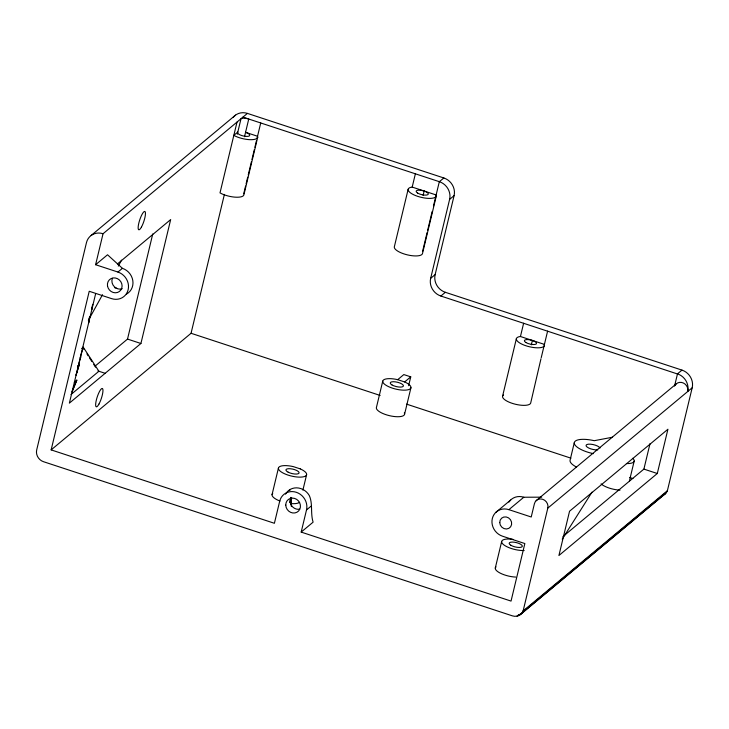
<?xml version="1.0" encoding="UTF-8"?>
<svg xmlns="http://www.w3.org/2000/svg" width="729" height="729" viewBox="0 0 729 729"><rect width="100%" height="100%" fill="white"/><g stroke="black" fill="none" stroke-linecap="round" stroke-linejoin="round"><path stroke-width="1.09" d="M541.674 497.169L523.805 497.233L508.897 509.653A14.48 13.259 50.2 0 0 492.321 518.529A14.48 13.259 50.2 0 0 502.527 536.207L524.853 543.552L511.038 601.088L301.186 532.097L313.115 522.155C310.308 513.426 313.014 503.876 309.306 495.556A14.48 13.259 50.2 0 0 290.361 489.332L287.572 491.382L285.467 494.144M290.953 503.274L291.6 497.743M88.601 323.038L89.539 316.814M88.82 322.154L89.594 316.969M91.845 309.543L92.629 304.348M92.054 308.649L92.683 304.503M289.677 502.618L290.926 497.369M95.59 293.924L69.373 403.128L140.916 343.496L170.668 219.575L117.451 263.934M301.186 532.097L306.499 509.963A14.48 13.259 50.2 0 0 296.293 492.285A14.48 13.259 50.2 0 0 279.708 501.16L274.396 523.285L51.148 449.893L89.23 291.272L111.555 298.617A14.48 13.259 50.2 0 0 128.14 289.741A14.48 13.259 50.2 0 0 117.934 272.054L95.608 264.718L103.044 233.736L247.423 113.396L443.879 177.985A14.48 13.259 50.2 0 1 454.085 195.664L435.131 274.623L430.657 278.35A14.48 13.259 50.2 0 0 440.863 296.029L679.2 374.542A14.48 13.259 50.2 0 1 687.684 391.537A7.235 6.625 50.2 0 0 683.438 383.035A7.235 6.625 50.2 0 0 674.926 385.486M80.573 357.602L80.782 356.718L77.994 366.942M83.07 348.116L83.279 347.232L98.898 371.252L70.977 394.526M77.538 366.122L79.215 364.728L75.998 375.326M71.998 392.093L76.818 380.137L74.312 382.215M95.244 365.994L127.52 339.085L152.753 233.973M237.016 122.071L220.012 192.884L222.026 193.923A14.48 4.811 13.5 0 0 243.914 194.752L257.72 137.216L257.537 136.25L245.564 132.313A6.269 2.087 13.5 0 1 249.436 135.831A6.269 2.087 13.5 0 1 241.691 135.539A6.269 2.087 13.5 0 1 237.827 132.013L233.827 135.348L235.841 136.387A14.48 4.811 13.5 0 0 257.72 137.216M237.289 134.227L241.007 118.736A6.269 2.087 13.5 0 1 248.753 119.037L244.507 136.733M51.148 449.893L191.053 333.281L224.404 194.388M243.723 193.777L245.582 186.032M246.11 183.826L247.705 177.183M248.243 174.969L251.423 161.692M251.961 159.478L254.348 149.527M254.877 147.313L256.471 140.67M257.009 138.455L260.727 122.964M272.045 494.654L278.423 468.1M302.899 490.134L306.617 474.652M408.131 189.349L394.316 246.885A14.48 4.811 13.5 0 0 407.557 254.913A14.48 4.811 13.5 0 0 422.51 253.464L436.316 195.928L436.133 194.962L412.195 187.089L410.445 187.426A14.48 4.811 13.5 0 0 417.753 196.365A14.48 4.811 13.5 0 0 436.316 195.928M412.195 187.089L415.375 173.812M423.102 195.454L424.16 191.025M382.752 381.121L376.374 407.675A14.48 4.811 13.5 0 0 391.464 416.095A14.48 4.811 13.5 0 0 404.313 412.915M422.583 251.387L427.103 232.578M427.631 230.373L432.151 211.556M433.473 206.025L439.323 181.685L443.879 177.985M430.657 278.35L449.611 199.391L454.085 195.664M408.623 385.705L410.746 376.857L403.811 374.578L397.697 379.672A14.48 4.811 13.5 0 0 383.308 382.944A14.48 4.811 13.5 0 0 405.26 390.152A14.48 4.811 13.5 0 0 404.631 381.95L410.746 376.857M404.568 414.254L410.946 387.7M502.609 396.066L516.414 338.529M520.442 336.516L544.417 344.398L544.481 345.592A14.48 4.811 13.5 0 1 525.281 345.546A14.48 4.811 13.5 0 1 519.094 336.716L520.442 336.516L523.632 323.239M531.323 344.872L532.389 340.443M540.964 358.786L530.666 403.128A14.48 4.811 13.5 0 1 513.234 403.656A14.48 4.811 13.5 0 1 503.493 395M541.228 357.675L547.607 331.121M495.292 568.037L501.67 541.483M435.131 274.623A14.48 13.259 50.2 0 0 445.337 292.302L681.97 370.104A14.48 13.259 50.2 0 1 692.186 387.782L547.807 508.122L523.367 609.918C522.392 614.72 516.834 617.527 512.314 615.832L43.503 461.703C38.728 460.181 35.502 454.832 36.696 449.911L86.469 242.611A14.48 13.259 50.2 0 1 103.044 233.736M612.533 437.218L594.235 440.699A19.3 6.415 13.5 0 0 574.306 442.631L570.051 460.336A19.3 6.415 13.5 0 0 576.502 467.07M629.409 481.012L634.184 461.093M562.943 536.58L643.898 469.102L650.013 443.651M657.294 473.504L667.919 429.244L569.549 511.239L558.924 555.498L657.294 473.504L643.898 469.102M663.627 494.973L665.486 493.606L667.39 490.708L692.186 387.782M674.535 386.106L677.505 373.831L681.97 370.104M80.199 357.675L83.279 347.232L81.639 348.599M76.208 374.442L79.215 364.728M72.217 391.209L76.818 380.137M88.346 320.359L102.507 294.698M118.298 266.085L121.57 260.162M562.232 539.187L591.984 492.148M91.171 235.44L235.549 115.1M95.608 264.718L107.537 254.776L122.408 268.327A14.48 13.259 50.2 0 1 132.815 280.592A14.48 13.259 50.2 0 1 126.436 294.115M117.934 272.054L122.408 268.327M74.932 382.406L76.6 381.021M440.863 296.029L445.337 292.302M306.499 509.963L310.973 506.236M495.711 512.478L510.61 500.058M536.107 500.695L675.983 384.101M523.012 611.048L667.39 490.708M517.061 616.114L518.802 614.665M518.191 615.786L520.798 613.618M522.511 612.105L666.889 491.765M519.248 615.312L666.251 492.74M520.233 614.693L665.486 493.606M593.534 453.638L591.957 453.338A19.3 6.415 13.5 0 1 574.306 442.631M397.697 379.672L404.631 381.95M242.948 117.123L439.323 181.685A14.48 13.259 50.2 0 1 449.611 199.391M191.053 333.281L380.146 395.446M406.536 404.121L570.935 458.167M629.738 477.504L632.918 478.552M127.52 339.085L140.916 343.496M98.005 370.961L105.149 373.312M508.897 509.653L531.222 516.998L534.412 503.721A7.235 6.625 50.2 0 1 542.704 499.283A7.235 6.625 50.2 0 1 547.807 508.122M289.313 490.098L290.014 490.335M114.426 287.591L118.426 288.93A7.718 7.071 50.2 0 0 122.18 288.666M117.533 288.629L116.558 288.301A7.718 7.071 50.2 0 1 112.375 278.314M82.641 347.323L83.871 349.218M86.942 353.939L88.173 355.834M89.403 357.72L91.854 361.502M93.704 364.345L95.545 367.179M290.443 499.447L291.39 506.582M299.637 509.152A7.718 7.071 50.2 0 1 291.855 505.99A7.718 7.071 50.2 0 1 291.135 497.697M508.951 502.081A14.48 13.259 50.2 0 1 523.805 497.233M233.08 117.524A14.48 13.259 50.2 0 1 247.423 113.396M620.024 490.107A14.48 4.811 13.5 0 1 601.088 483.883M632.726 458.286A14.48 4.811 13.5 0 1 626.402 463.553M299.555 502.317A14.48 4.811 13.5 0 1 290.789 503.566M280 501.06A14.48 4.811 13.5 0 1 272.737 493.533M524.178 550.513A14.48 4.811 13.5 0 1 502.864 544.044A14.48 4.811 13.5 0 1 512.943 539.342M515.695 577.076A14.48 4.811 13.5 0 1 500.13 573.085A14.48 4.811 13.5 0 1 495.993 566.916M597.78 449.857A7.235 2.406 13.5 0 1 587.082 447.032A7.235 2.406 13.5 0 1 590.508 444.18A7.235 2.406 13.5 0 1 600.013 447.998M300.275 468.893L293.331 466.624A14.48 4.811 13.5 0 0 278.997 469.923A14.48 4.811 13.5 0 0 300.959 477.112A14.48 4.811 13.5 0 0 300.275 468.893M107.491 285.832A7.718 7.071 50.2 0 0 119.346 291.536A7.718 7.071 50.2 0 0 117.405 278.642A7.718 7.071 50.2 0 0 107.491 285.832M499.748 522.584A6.269 5.741 50.2 0 0 508.842 528.352A6.269 5.741 50.2 0 0 508.55 517.872A6.269 5.741 50.2 0 0 499.748 522.584M391.938 384.903A6.752 2.242 13.5 0 0 403.11 386.461A6.752 2.242 13.5 0 0 395.501 381.868A6.752 2.242 13.5 0 0 391.938 384.903M141.453 227.038A9.65 2.187 -71.8 0 0 145.135 211.711A9.65 2.187 -71.8 0 0 138.82 223.101A9.65 2.187 -71.8 0 0 141.453 227.038M98.953 404.076A9.65 2.187 -71.8 0 0 102.634 388.739A9.65 2.187 -71.8 0 0 96.319 400.139A9.65 2.187 -71.8 0 0 98.953 404.076M288.155 472.173A6.752 2.242 13.5 0 0 298.981 473.203A6.752 2.242 13.5 0 0 290.424 468.747A6.752 2.242 13.5 0 0 288.155 472.173M510.829 545.246A6.752 2.242 13.5 0 0 522.019 546.823A6.752 2.242 13.5 0 0 514.446 542.23A6.752 2.242 13.5 0 0 510.829 545.246M525.873 342.502A6.269 2.087 13.5 0 0 536.252 343.97A6.269 2.087 13.5 0 0 529.227 339.705A6.269 2.087 13.5 0 0 525.873 342.502M417.644 193.085A6.269 2.087 13.5 0 0 428.032 194.552A6.269 2.087 13.5 0 0 420.998 190.287A6.269 2.087 13.5 0 0 417.644 193.085M285.768 505.088A7.718 7.071 50.2 0 0 296.922 512.25A7.718 7.071 50.2 0 0 296.63 499.347A7.718 7.071 50.2 0 0 285.768 505.088"/></g></svg>
